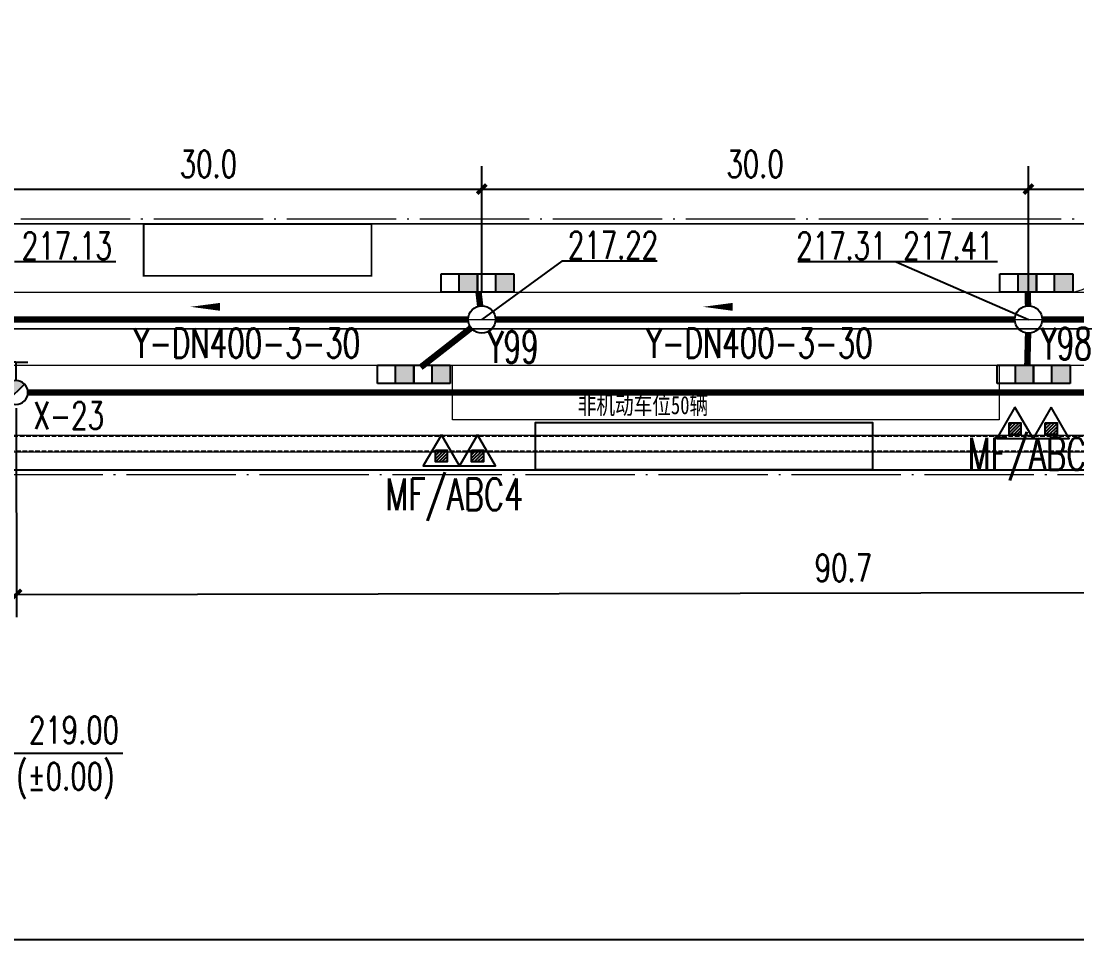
# Model space of a CAD drawing. Header units: metres. Extents: x 497246 to 997717, y 2998582 to 5998198.
# Drawn here: x 497683.5 to 497741.4, y 2999086.8 to 2999138.2 of the extents above; entities that cross this region are included whole.
import ezdxf
from ezdxf.enums import TextEntityAlignment as Align

# ---------------------------------------------------------------- set-up
doc = ezdxf.new("R2010")
doc.units = ezdxf.units.M
doc.header["$LTSCALE"] = 1000
doc.linetypes.add('DASH', pattern=[0.35, 0.25, -0.1])
doc.linetypes.add('DOTE', pattern=[2.4200000000000004, 2, -0.2, 0.02, -0.2])
doc.layers.get('0').update_dxf_attribs({"linetype": 'CONTINUOUS'})
doc.layers.get('Defpoints').update_dxf_attribs({"linetype": 'CONTINUOUS'})
for name, color, linetype, lineweight in [('8', 8, 'CONTINUOUS', 5), ('T停车位', 35, 'CONTINUOUS', 13), ('道路', 4, 'CONTINUOUS', 15), ('道路中线', 1, 'DOTE', 13)]:
    doc.layers.add(name, color=color, linetype=linetype, lineweight=lineweight)
for name, color, linetype in [('EQUIP_消火栓', 7, 'CONTINUOUS'), ('EQUIP_灭火器', 7, 'CONTINUOUS'), ('PIPE-消防', 1, 'CONTINUOUS'), ('PIPE-雨水', 4, 'CONTINUOUS'), ('TEXT_灭火器', 7, 'CONTINUOUS'), ('TEXT_雨水', 7, 'CONTINUOUS'), ('TWT_DIM', 3, 'CONTINUOUS'), ('TWT_雨水口', 4, 'CONTINUOUS'), ('T停车位标注', 35, 'CONTINUOUS'), ('WELL_雨水', 4, 'CONTINUOUS'), ('建筑', 7, 'CONTINUOUS'), ('文字', 255, 'CONTINUOUS'), ('雨水标注', 100, 'CONTINUOUS')]:
    doc.layers.add(name, color=color, linetype=linetype)
doc.layers.add('建筑轴线', color=1, linetype='DOTE', lineweight=15, plot=False)
doc.styles.add('_TCH_DIM', font='SIMPLEX', dxfattribs={"bigfont": 'GBCBIG'})
doc.styles.add('_TCH_DIM_T3', font='SIMPLEX', dxfattribs={"width": 0.7058823529411765, "bigfont": 'GBCBIG'})
doc.styles.add('_TWT_WELL', font='SIMPLEX', dxfattribs={"width": 0.8, "height": 3.5, "bigfont": 'HZTXT'})
doc.styles.add('DIMHT', font='simhei.ttf', dxfattribs={"width": 0.8})
doc.styles.add('HZTXT', font='txt', dxfattribs={"width": 0.7, "bigfont": 'HZTXT'})
doc.styles.add('TG_LINETYPE', font='SIMPLEX', dxfattribs={"width": 0.8, "height": 3, "bigfont": 'HZTXT'})
doc.linetypes.add('TG_X', pattern='A,3,-0.3,["X",TG_LINETYPE,S=0.1,R=0,X=-0.23,Y=-0.15],0', length=3.3)
doc.linetypes.add('TG_Y', pattern='A,2,-0.3,["Y",TG_LINETYPE,S=0.1,R=0,X=-0.23,Y=-0.15],0', length=2.3)
doc.dimstyles.new('_TWT_ARCH&&1', dxfattribs={"dimtxt": 1.4875, "dimasz": 0.5, "dimexe": 1.25, "dimexo": 1.5, "dimgap": 0.6312500000000001, "dimtad": 1, "dimdec": 1, "dimzin": 0, "dimdsep": 46, "dimtxsty": '_TCH_DIM_T3', "dimblk": 'ARCHTICK', "dimcen": 0.09, "dimclrt": 7, "dimazin": 2, "dimtfac": 1, "dimtdec": 1, "dimtix": 1, "dimtmove": 2, "dimatfit": 3, "dimfxl": 1, "dimtolj": 1, "dimtzin": 0, "dimarcsym": 0})

# ---------------------------------------------------------------- blocks, each defined once
blk = doc.blocks.new('A$Cb0f3db38')
at = {"layer": '8'}
for p, q in [((-162650, 2150), (312.5764126181602, 2150)), ((-162049.9999999404, 1250), (312.5764126181602, 1250))]:
    blk.add_line(p, q, dxfattribs=at)
at = {"layer": '8', "linetype": 'DASH'}
for p, q in [((-162599.9999999404, 2100.000000476837), (362.5764126181602, 2100.000000476837)), ((-162099.9999999404, 1300), (362.5764126181602, 1300))]:
    blk.add_line(p, q, dxfattribs=at)
blk = doc.blocks.new('_ArchTick')
at = {"color": 0, "linetype": 'ByBlock', "const_width": 0.4}
blk.add_lwpolyline([(-0.5, -0.5), (0.5, 0.5)], dxfattribs=at)
blk = doc.blocks.new('*D475')
at = {"layer": 'Defpoints', "color": 0, "transparency": 16777216}
for p in [(497683.1873355697, 2999118.470236278), (497773.9346338147, 2999118.631992174), (497773.9555106752, 2999106.919784367)]:
    blk.add_point(p, dxfattribs=at)
at = {"layer": 'TWT_DIM', "color": 0, "lineweight": -2, "transparency": 16777216}
for p, q in [((497683.1900092962, 2999116.970238661), (497683.2104405356, 2999105.508030456)), ((497773.9373075413, 2999117.131994557), (497773.9577387806, 2999105.669786352)), ((497683.2082124301, 2999106.75802847), (497773.9555106752, 2999106.919784367))]:
    blk.add_line(p, q, dxfattribs=at)
at = {"layer": 'TWT_DIM', "color": 0, "lineweight": -2, "transparency": 16777216, "xscale": 0.5, "yscale": 0.5, "zscale": 0.5}
for p, rotation in [((497683.2082124301, 2999106.75802847), 180.1021288848537), ((497773.9555106752, 2999106.919784367), 0.1021288848536816)]:
    blk.add_blockref('_ArchTick', p, dxfattribs=dict(at, rotation=rotation))
at = {"layer": 'TWT_DIM', "color": 7, "transparency": 16777216, "insert": (497728.5794106366, 2999108.213904234), "char_height": 1.4875, "attachment_point": 5, "rotation": 0.1021288848536816, "style": '_TCH_DIM_T3'}
blk.add_mtext('\\A1;90.7', dxfattribs=at)
blk = doc.blocks.new('*D476')
at = {"layer": 'Defpoints', "color": 0, "transparency": 16777216}
for p in [(497590.1746996897, 2999118.304442445), (497683.1873355696, 2999118.470236277), (497683.20821243, 2999106.75802847)]:
    blk.add_point(p, dxfattribs=at)
at = {"layer": 'TWT_DIM', "color": 0, "lineweight": -2, "transparency": 16777216}
for p, q in [((497683.1900092961, 2999116.97023866), (497683.2104405355, 2999105.508030456)), ((497590.1773734162, 2999116.804444828), (497590.1978046556, 2999105.342236623)), ((497590.1955765501, 2999106.592234638), (497683.20821243, 2999106.75802847))]:
    blk.add_line(p, q, dxfattribs=at)
at = {"layer": 'TWT_DIM', "color": 0, "lineweight": -2, "transparency": 16777216, "xscale": 0.5, "yscale": 0.5, "zscale": 0.5}
for p, rotation in [((497683.20821243, 2999106.75802847), 0.102128885123151), ((497590.1955765501, 2999106.592234638), 180.1021288851231)]:
    blk.add_blockref('_ArchTick', p, dxfattribs=dict(at, rotation=rotation))
at = {"layer": 'TWT_DIM', "color": 7, "transparency": 16777216, "insert": (497636.6994435741, 2999108.050129369), "char_height": 1.4875, "attachment_point": 5, "rotation": 0.10212888512315094, "style": '_TCH_DIM_T3'}
blk.add_mtext('\\A1;93.0', dxfattribs=at)
blk = doc.blocks.new('*D512')
at = {"layer": 'Defpoints', "color": 0, "transparency": 16777216}
for p in [(497708.7343139343, 2999128.990963535), (497678.7343139341, 2999121.832702593), (497708.7343139343, 2999121.832702593)]:
    blk.add_point(p, dxfattribs=at)
at = {"layer": 'TWT_DIM', "color": 0, "lineweight": -2, "transparency": 16777216}
for p, q in [((497678.7343139341, 2999123.332702593), (497678.7343139341, 2999130.240963535)), ((497708.7343139343, 2999123.332702593), (497708.7343139343, 2999130.240963535)), ((497678.7343139341, 2999128.990963535), (497708.7343139343, 2999128.990963535))]:
    blk.add_line(p, q, dxfattribs=at)
at = {"layer": 'TWT_DIM', "color": 0, "lineweight": -2, "transparency": 16777216, "xscale": 0.5, "yscale": 0.5, "zscale": 0.5, "rotation": 180}
blk.add_blockref('_ArchTick', (497678.7343139341, 2999128.990963535), dxfattribs=at)
at = {"layer": 'TWT_DIM', "color": 0, "lineweight": -2, "transparency": 16777216, "xscale": 0.5, "yscale": 0.5, "zscale": 0.5}
blk.add_blockref('_ArchTick', (497708.7343139343, 2999128.990963535), dxfattribs=at)
at = {"layer": 'TWT_DIM', "color": 7, "transparency": 16777216, "insert": (497693.7343139342, 2999130.365963535), "char_height": 1.4875, "attachment_point": 5, "style": '_TCH_DIM_T3'}
blk.add_mtext('\\A1;30.0', dxfattribs=at)
blk = doc.blocks.new('*D513')
at = {"layer": 'Defpoints', "color": 0, "transparency": 16777216}
for p in [(497738.7343139343, 2999128.990963535), (497708.7343139343, 2999121.832702593), (497738.7343139343, 2999121.832702593)]:
    blk.add_point(p, dxfattribs=at)
at = {"layer": 'TWT_DIM', "color": 0, "lineweight": -2, "transparency": 16777216}
for p, q in [((497708.7343139343, 2999123.332702593), (497708.7343139343, 2999130.240963535)), ((497738.7343139343, 2999123.332702593), (497738.7343139343, 2999130.240963535)), ((497708.7343139343, 2999128.990963535), (497738.7343139343, 2999128.990963535))]:
    blk.add_line(p, q, dxfattribs=at)
at = {"layer": 'TWT_DIM', "color": 0, "lineweight": -2, "transparency": 16777216, "xscale": 0.5, "yscale": 0.5, "zscale": 0.5, "rotation": 180}
blk.add_blockref('_ArchTick', (497708.7343139343, 2999128.990963535), dxfattribs=at)
at = {"layer": 'TWT_DIM', "color": 0, "lineweight": -2, "transparency": 16777216, "xscale": 0.5, "yscale": 0.5, "zscale": 0.5}
blk.add_blockref('_ArchTick', (497738.7343139343, 2999128.990963535), dxfattribs=at)
at = {"layer": 'TWT_DIM', "color": 7, "transparency": 16777216, "insert": (497723.7343139343, 2999130.365963535), "char_height": 1.4875, "attachment_point": 5, "style": '_TCH_DIM_T3'}
blk.add_mtext('\\A1;30.0', dxfattribs=at)
blk = doc.blocks.new('*D514')
at = {"layer": 'Defpoints', "color": 0, "transparency": 16777216}
for p in [(497767.7343139338, 2999128.990963535), (497738.7343139343, 2999121.832702593), (497767.7343139338, 2999121.832702593)]:
    blk.add_point(p, dxfattribs=at)
at = {"layer": 'TWT_DIM', "color": 0, "lineweight": -2, "transparency": 16777216}
for p, q in [((497738.7343139343, 2999123.332702593), (497738.7343139343, 2999130.240963535)), ((497767.7343139338, 2999123.332702593), (497767.7343139338, 2999130.240963535)), ((497738.7343139343, 2999128.990963535), (497767.7343139338, 2999128.990963535))]:
    blk.add_line(p, q, dxfattribs=at)
at = {"layer": 'TWT_DIM', "color": 0, "lineweight": -2, "transparency": 16777216, "xscale": 0.5, "yscale": 0.5, "zscale": 0.5, "rotation": 180}
blk.add_blockref('_ArchTick', (497738.7343139343, 2999128.990963535), dxfattribs=at)
at = {"layer": 'TWT_DIM', "color": 0, "lineweight": -2, "transparency": 16777216, "xscale": 0.5, "yscale": 0.5, "zscale": 0.5}
blk.add_blockref('_ArchTick', (497767.7343139338, 2999128.990963535), dxfattribs=at)
at = {"layer": 'TWT_DIM', "color": 7, "transparency": 16777216, "insert": (497753.2343139341, 2999130.365963535), "char_height": 1.4875, "attachment_point": 5, "style": '_TCH_DIM_T3'}
blk.add_mtext('\\A1;29.0', dxfattribs=at)
blk = doc.blocks.new('$TwtSys$00000187')
blk.add_circle((0, 0), 0.5)
blk = doc.blocks.new('$TwtSys$00000425')
for p, q in [((-1000, -250), (-1000, 250)), ((-1000, 250), (0, 250)), ((-500, -250), (-500, 250)), ((0, 250), (1000, 250)), ((0, 250), (0, -250)), ((0, -250), (0, 250)), ((500, -250), (500, 250)), ((1000, 250), (1000, -250)), ((0, -250), (-1000, -250)), ((1000, -250), (0, -250))]:
    blk.add_line(p, q)
for points in [[(-500, 250), (0, 250), (-500, -250), (0, -250)], [(500, 250), (1000, 250), (500, -250), (1000, -250)]]:
    blk.add_solid(points)
blk = doc.blocks.new('$TwtSys$00000385')
for p, q in [((-7.275957614183426e-12, 331.4491123446078), (-130.0000000000073, 331.4491123446078)), ((-7.275957614183426e-12, 331.4491123446078), (-7.275957614183426e-12, 130.7612679812282)), ((-7.275957614183426e-12, 331.4491123446078), (129.9999999999927, 331.4491123446078)), ((92.46217930607963, 92.46217930608145), (-92.46217930607963, -92.46217930608145))]:
    blk.add_line(p, q)
for start, end in [(314.9999999999263, 134.9999999999263), (134.9999999999263, 314.9999999999263)]:
    blk.add_arc((-7.275957614183426e-12, -7.275957614183426e-12), 130.761267981236, start, end)
at = {"color": 0}
for points in [[(-33.90529490958579, 126.5362832450082), (-126.5362832450264, 33.90529490956942), (33.90529490821791, 126.5362832436604), (-126.5362832436804, -33.90529490823246)], [(-92.63098833544791, 92.63098833542972), (-92.63098833544791, 92.63098833542972), (-33.90529490958579, 126.5362832450082), (-126.5362832450264, 33.90529490956942)], [(33.90529490821791, 126.5362832436604), (-126.5362832436804, -33.90529490823246), (92.63098833542608, 92.63098833542972), (-92.63098833544791, -92.63098833544427)]]:
    blk.add_solid(points, dxfattribs=at)
blk = doc.blocks.new('$TWTSYS$00000546')
h = blk.add_hatch()
h.set_pattern_fill('ANSI31', color=256, scale=200, style=0)
h.set_pattern_definition([(45, (-38543.80223862439, -6670.830405693208), (-17.67766952966369, 17.67766952966369), [])])
h.paths.add_polyline_path([(-64.92232553117356, 173.7449990885525), (64.922325531159, 173.7449990885525), (64.922325531159, 43.90034802621994), (-64.92232553117356, 43.90034802621994)])
for points in [[(0, 343.6163707387423), (-198.3870041439732, 0), (198.3870041439732, 0)], [(-64.92232553117356, 173.7449990885525), (64.922325531159, 173.7449990885525), (64.922325531159, 43.90034802621994), (-64.92232553117356, 43.90034802621994)]]:
    blk.add_lwpolyline(points, close=True)

msp = doc.modelspace()

# ---------------------------------------------------------------- linework, layer by layer
at = {"color": 0}
msp.add_line((497690.1843139341, 2999127.082702593), (497702.6843139341, 2999127.082702593), dxfattribs=at)
at = {"layer": 'PIPE-消防', "linetype": 'TG_X', "ltscale": 0.005, "const_width": 0.35}
msp.add_lwpolyline([(497683.8275978868, 2999117.831999417), (497773.9343139339, 2999117.830441407)], dxfattribs=at)
at = {"layer": 'PIPE-雨水', "color": 0, "linetype": 'TG_Y', "ltscale": 0.005, "const_width": 0.35}
for points in [[(497708.646971897, 2999122.577599478), (497708.5582091548, 2999123.33461285)], [(497679.4843139343, 2999121.832702593), (497707.9843139343, 2999121.832702593)], [(497705.3815447327, 2999119.213286415), (497708.1433012332, 2999121.37096242)], [(497709.4843139343, 2999121.832702593), (497737.9843139343, 2999121.832702593)], [(497739.4843139343, 2999121.832702593), (497766.9843139338, 2999121.832702593)]]:
    msp.add_lwpolyline(points, dxfattribs=at)
at = {"layer": 'PIPE-雨水', "color": 0, "ltscale": 0.005, "const_width": 0.35}
for points in [[(497738.6926573545, 2999123.332702591), (497738.7134936714, 2999122.582413548)], [(497738.7154195819, 2999121.082940628), (497738.6704407716, 2999119.298100353)]]:
    msp.add_lwpolyline(points, dxfattribs=at)
at = {"layer": 'PIPE-雨水', "color": 70, "linetype": 'ByBlock'}
for points in [[(497697.2342145409, 2999122.526355038, 0, 0, 0), (497692.7514789792, 2999122.532936059, 0, 0.4320000000000001, 0), (497694.3714772348, 2999122.530557762, 0, 0, 0)], [(497725.3621300462, 2999122.526355038, 0, 0, 0), (497720.8793944845, 2999122.532936059, 0, 0.4320000000000001, 0), (497722.4993927401, 2999122.530557762, 0, 0, 0)]]:
    msp.add_lwpolyline(points, format="xyseb", dxfattribs=at)
at = {"layer": 'T停车位'}
msp.add_lwpolyline([(497707.1319273413, 2999119.332702593), (497737.1319273413, 2999119.332702593), (497737.1319273413, 2999116.332702593), (497707.1319273413, 2999116.332702593)], close=True, dxfattribs=at)
at = {"layer": '建筑'}
for p, q in [((497690.1843139341, 2999127.082702593), (497702.6843139341, 2999127.082702593)), ((497572.184313934, 2999087.832702593), (497785.684313934, 2999087.832702593))]:
    msp.add_line(p, q, dxfattribs=at)
at = {"layer": '建筑', "linetype": 'Continuous', "const_width": 0.1}
for points in [[(497570.184313934, 2999127.082702593), (497582.184313934, 2999127.082702593), (497582.184313934, 2999124.232702593), (497612.384313934, 2999124.232702593), (497612.384313934, 2999127.082702593), (497690.1843139341, 2999127.082702593), (497690.1843139341, 2999124.232702593), (497702.6843139341, 2999124.232702593), (497702.6843139341, 2999127.082702593), (497762.684313934, 2999127.082702593), (497762.684313934, 2999160.582702593), (497570.184313934, 2999160.582702593)], [(497785.684313934, 2999077.582702593), (497572.184313934, 2999077.582702593), (497572.184313934, 2999113.582702593), (497785.684313934, 2999113.582702593)]]:
    msp.add_lwpolyline(points, close=True, dxfattribs=at)
at = {"layer": '建筑', "linetype": 'Continuous'}
msp.add_lwpolyline([(497730.184313934, 2999113.582702593), (497711.684313934, 2999113.582702593), (497711.684313934, 2999116.182702593), (497730.184313934, 2999116.182702593)], close=True, dxfattribs=at)
at = {"layer": '建筑轴线', "ltscale": 0.003}
for points in [[(497570.434313934, 2999160.332702593), (497762.434313934, 2999160.332702593), (497762.434313934, 2999127.332702593), (497570.434313934, 2999127.332702593)], [(497572.434313934, 2999113.332702593), (497785.434313934, 2999113.332702593), (497785.434313934, 2999077.832702593), (497572.434313934, 2999077.832702593)]]:
    msp.add_lwpolyline(points, close=True, dxfattribs=at)
at = {"layer": '文字', "color": 0}
msp.add_line((497679.3044292019, 2999098.046927138), (497689.0319292019, 2999098.046927138), dxfattribs=at)
at = {"layer": '道路', "linetype": 'ByBlock', "lineweight": 0, "ltscale": 0.2}
for p, q in [((497672.684313934, 2999123.332702593), (497742.5343139342, 2999123.332702593)), ((497576.8195232417, 2999121.832702593), (497740.9343408652, 2999121.832702593)), ((497674.0843139338, 2999119.332702593), (497764.8343139337, 2999119.332702593))]:
    msp.add_line(p, q, dxfattribs=at)
msp.add_arc((497740.934313934, 2999125.332702593), 2, 269.9999999992384, 0, dxfattribs=at)
at = {"layer": '道路中线', "ltscale": 5}
for p, q in [((497769.4343139339, 2999121.332702593), (497565.7514729269, 2999121.332702592)), ((497565.8391131259, 2999121.332702593), (497924.934313934, 2999121.332702594))]:
    msp.add_line(p, q, dxfattribs=at)
at = {"layer": '道路中线', "ltscale": 0.005}
msp.add_line((497565.8391131259, 2999121.332702593), (497924.934313934, 2999121.332702594), dxfattribs=at)
at = {"layer": '雨水标注', "color": 70}
for p, q in [((497713.1290640165, 2999125.035547491), (497708.7343139343, 2999121.832702593)), ((497718.3537960402, 2999125.035547491), (497713.1290640165, 2999125.035547491)), ((497688.6599695943, 2999124.99819234), (497683.0933617913, 2999124.99819234)), ((497731.4670894291, 2999124.99819234), (497726.085125487, 2999124.99819234)), ((497731.4670894291, 2999124.99819234), (497738.7343139343, 2999121.832702593)), ((497737.0336972321, 2999124.99819234), (497731.4670894291, 2999124.99819234))]:
    msp.add_line(p, q, dxfattribs=at)

# ---------------------------------------------------------------- block references
at = {"color": 0, "xscale": 0.001, "yscale": 0.001, "zscale": 0.001}
msp.add_blockref('A$Cb0f3db38', (497785.434313934, 2999113.332702593), dxfattribs=at)
at = {"layer": 'EQUIP_消火栓', "xscale": 0.005, "yscale": 0.005, "zscale": 0.005}
msp.add_blockref('$TwtSys$00000385', (497683.1737919251, 2999117.832702593), dxfattribs=at)
at = {"layer": 'EQUIP_灭火器', "color": 3, "xscale": 0.005, "yscale": 0.005, "zscale": 0.005}
for p in [(497737.993731371, 2999115.303398535), (497739.9776014124, 2999115.303398535), (497706.5189758606, 2999113.800497901), (497708.5028459021, 2999113.800497901)]:
    msp.add_blockref('$TWTSYS$00000546', p, dxfattribs=at)
at = {"layer": 'TWT_雨水口', "xscale": 0.002, "yscale": 0.002, "zscale": 0.002}
for p in [(497708.4995822234, 2999123.83461285), (497739.1696939836, 2999123.83461285), (497705.0080757446, 2999118.823308379), (497739.0206007586, 2999118.823308379)]:
    msp.add_blockref('$TwtSys$00000425', p, dxfattribs=at)
at = {"layer": 'WELL_雨水', "xscale": 1.5, "yscale": 1.5, "zscale": 1.5}
for p in [(497708.7343139343, 2999121.832702593), (497738.7343139343, 2999121.832702593)]:
    msp.add_blockref('$TwtSys$00000187', p, dxfattribs=at)

# ---------------------------------------------------------------- texts
at = {"layer": 'PIPE-消防', "color": 140, "linetype": 'TG_X', "ltscale": 700, "style": 'HZTXT', "width": 0.7}
msp.add_text('X-23', height=1.5, dxfattribs=at).set_placement((497686.0686323986, 2999116.568258257), align=Align.MIDDLE)
at = {"layer": 'PIPE-雨水', "color": 70, "style": 'HZTXT', "width": 0.7}
for p in [(497695.8458320376, 2999120.542624912, 20.88125271273247), (497723.9737475428, 2999120.542624912, 20.88125271273247)]:
    msp.add_text('Y-DN400-3-30', height=1.6, dxfattribs=at).set_placement(p, align=Align.MIDDLE)
at = {"layer": 'TEXT_灭火器', "color": 3, "style": 'HZTXT', "width": 0.7}
for p in [(497735.3987023855, 2999113.596475814), (497703.451690276, 2999111.371650876)]:
    msp.add_text('MF/ABC4', height=1.75, dxfattribs=at).set_placement(p)
at = {"layer": 'TEXT_雨水', "style": '_TWT_WELL', "width": 0.6400000000000001}
for s, p in [('Y99', (497709.0661744139, 2999119.451175173)), ('Y98', (497739.4219472831, 2999119.638133318))]:
    msp.add_text(s, height=1.75, dxfattribs=at).set_placement(p)
at = {"layer": 'T停车位标注', "style": 'DIMHT', "width": 0.75}
msp.add_text('非机动车位50辆', height=1, dxfattribs=at).set_placement((497713.9990817715, 2999116.643353301, 3.344174465931854e-08))
at = {"layer": '文字', "color": 0, "style": '_TCH_DIM', "width": 0.7058823529411765}
for s, p in [('219.00', (497683.8819292019, 2999098.571927138)), ('(%%P0.00)', (497683.1819292019, 2999096.034427138))]:
    msp.add_text(s, height=1.4875, dxfattribs=at).set_placement(p)
at = {"layer": '雨水标注', "color": 70, "style": 'HZTXT', "width": 0.7}
for s, p in [('217.13', (497685.9636983238, 2999125.883270185, 20.88125271273247)), ('217.22', (497715.9348126217, 2999125.920625336, 20.88125271274549)), ('217.31', (497728.470357092, 2999125.883270185, 20.88125271273247)), ('217.41', (497734.3374259616, 2999125.883270185, 20.88125271273247))]:
    msp.add_text(s, height=1.5, dxfattribs=at).set_placement(p, align=Align.MIDDLE)

# ---------------------------------------------------------------- dimensions: what is measured, and where the dimension line sits
at = {"layer": 'TWT_DIM', "color": 0}
for p1, p2, picture, middle in [((497678.7343139341, 2999121.832702593), (497708.7343139343, 2999121.832702593), '*D512', (497693.7343139342, 2999130.365963535)), ((497708.7343139343, 2999121.832702593), (497738.7343139343, 2999121.832702593), '*D513', (497723.7343139343, 2999130.365963535)), ((497738.7343139343, 2999121.832702593), (497767.7343139338, 2999121.832702593), '*D514', (497753.2343139341, 2999130.365963535))]:
    dim = msp.add_aligned_dim(p1=p1, p2=p2, distance=7.158260941971093, dimstyle='_TWT_ARCH&&1', dxfattribs=at)
    dim.commit()
    dim.dimension.update_dxf_attribs({"geometry": picture, "text_midpoint": middle})
at = {"layer": 'TWT_DIM', "color": 3}
for p1, p2, distance, picture, middle in [((497590.1746996897, 2999118.304442445), (497683.1873355696, 2999118.470236278), -11.712226414512678, '*D476', (497636.6994435741, 2999108.050129369)), ((497683.1873355697, 2999118.470236278), (497773.9346338147, 2999118.631992174), -11.712226413115904, '*D475', (497728.5794106366, 2999108.213904234))]:
    dim = msp.add_aligned_dim(p1=p1, p2=p2, distance=distance, dimstyle='_TWT_ARCH&&1', dxfattribs=at)
    dim.commit()
    dim.dimension.update_dxf_attribs({"geometry": picture, "text_midpoint": middle})

doc.saveas('drawing.dxf')
